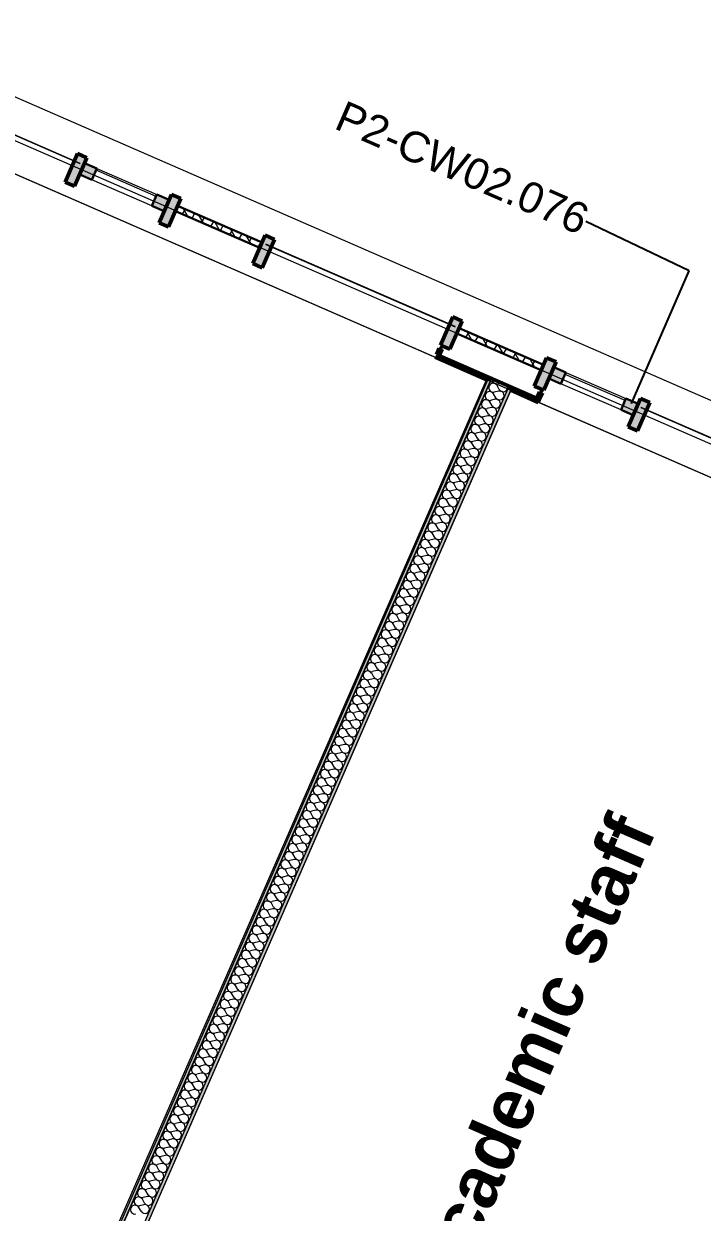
# Model space of a CAD drawing. Header units: millimetres. Extents: x -37281 to 954596, y -59787 to 956680.
# Drawn here: x 868279 to 871596, y -28844 to -23037 of the extents above; entities that cross this region are included whole.
import ezdxf
from ezdxf.enums import TextEntityAlignment as Align

# ---------------------------------------------------------------- set-up
doc = ezdxf.new("R2010")
doc.units = ezdxf.units.MM
doc.header["$MEASUREMENT"] = 0
doc.linetypes.add('Double Dashed', pattern=[1093.611073, 529.166651, -211.666656, 141.111112, -211.666656])
for name, color, linetype, lineweight, true_color in [('A-25-M_Curtain_Wall_Pen_No__46', 7, 'Continuous', 35, 0x444444), ('A-25-M_Wall_Int_Pen_No__107', 7, 'Continuous', 15, 0xa6a6a6), ('A-25-M_Wall_Int_Pen_No__27', 7, 'Continuous', 50, 0x2a2a2a), ('New_A-15-MG_Structural_Grid_Phase_2_Pen_No__222', 7, 'Continuous', 13, 0x65af33), ('New_A-20-M_Roof_Accessory_Pen_No__81', 7, 'Continuous', 20, 0x6a6a6a), ('New_A-25-M_Curtain_Wall_Pen_No__144', 7, 'Continuous', 0, 0xc8c8c8), ('New_A-25-M_Curtain_Wall_Pen_No__165', 7, 'Continuous', 0, 0x006060), ('New_A-25-M_Curtain_Wall_Pen_No__27', 7, 'Continuous', 50, 0x2a2a2a), ('New_A-25-M_Curtain_Wall_Pen_No__43', 7, 'Continuous', 30, 0x444444), ('New_A-25-M_Wall_Int_Pen_No__107', 7, 'Continuous', 15, 0xa6a6a6), ('New_A-35-M_FFE-Zone_Pen_No__74', 7, 'Continuous', 20, 0x606060), ('New_ArchiCAD Windows_Pen_No__103', 7, 'Continuous', 15, 0xa6a6a6), ('New_ArchiCAD Windows_Pen_No__23', 7, 'Continuous', 30, 0x2a2a2a), ('New_ArchiCAD Windows_Pen_No__63', 7, 'Continuous', 20, 0x606060)]:
    doc.layers.add(name, color=color, linetype=linetype, lineweight=lineweight, true_color=true_color)
for name, color, linetype, lineweight in [('A-25-M_Curtain_Wall_Pen_No__85', 8, 'Continuous', 20), ('New_A-20-M_Floor_Slab_Pen_No__89', 8, 'Continuous', 20), ('New_A-20-M_Roof_Accessory_Pen_No__1', 7, 'Continuous', 13), ('New_A-20-M_Roof_Pen_No__93', 8, 'Continuous', 13), ('New_A-25-M_Curtain_Wall_Pen_No__1', 7, 'Continuous', 13), ('New_A-25-M_Wall_Int_Pen_No__1', 7, 'Continuous', 13), ('New_ArchiCAD Doors_Pen_No__87', 8, 'Continuous', 20), ('New_ArchiCAD Windows_Pen_No__83', 8, 'Continuous', 20), ('New_ArchiCAD Zone Stamps_Pen_No__9', 7, 'Continuous', 13)]:
    doc.layers.add(name, color=color, linetype=linetype, lineweight=lineweight)
for name, color, linetype in [('A-25-M_Wall_Int', 7, 'Continuous'), ('New_A-15-MG_Structural_Grid_Phase_2', 7, 'Continuous'), ('New_A-20-M_Floor_Slab', 7, 'Continuous'), ('New_A-20-M_Roof', 7, 'Continuous'), ('New_A-20-M_Roof_Accessory', 7, 'Continuous'), ('New_A-25-M_Curtain_Wall', 7, 'Continuous'), ('New_A-25-M_Wall_Ext', 7, 'Continuous'), ('New_A-25-M_Wall_Int', 7, 'Continuous'), ('New_A-35-M_FFE-Zone', 7, 'Continuous'), ('New_ArchiCAD Doors', 7, 'Continuous')]:
    doc.layers.add(name, color=color, linetype=linetype)
doc.styles.add('GENERATED_STYLE_2', font='')
doc.styles.add('GENERATED_STYLE_3', font='')
doc.styles.add('GENERATED_STYLE_4', font='')
doc.styles.get('GENERATED_STYLE_2').set_extended_font_data('Arial', bold=True)
doc.styles.get('GENERATED_STYLE_3').set_extended_font_data('Arial')
doc.styles.get('GENERATED_STYLE_4').set_extended_font_data('Swis721 BT')
doc.dimstyles.new('GENERATED_STYLE__2', dxfattribs={"dimtxt": 0.18, "dimasz": 273.6, "dimexe": 0.18, "dimexo": 0.0625, "dimgap": 0.09, "dimtad": 0, "dimtih": 1, "dimtoh": 1, "dimdec": 4, "dimzin": 0, "dimdsep": 46, "dimcen": 0.09, "dimadec": 0, "dimazin": 0, "dimtfac": 1, "dimtdec": 4, "dimtmove": 0, "dimatfit": 3, "dimldrblk": 'ARROWHEAD_5', "dimfxl": 1, "dimtolj": 1, "dimtzin": 0, "dimarcsym": 0})
pattern_1 = [(60, (864302.5, 0), (-43.30127, 25), []), (120, (864302.5, 0), (43.30127, 25), [])]

# ---------------------------------------------------------------- blocks, each defined once
blk = doc.blocks.new('Research Area_ member of academic staff_INB 2306_69_2', base_point=(870199.3, -30607.2))
at = {"layer": 'New_A-35-M_FFE-Zone_Pen_No__74', "linetype": 'Continuous'}
for p, q in [((870659.9, -24827.6), (866383.9, -34633.8)), ((874491.8, -26498.4), (870659.9, -24827.6))]:
    blk.add_line(p, q, dxfattribs=at)
at = {"layer": 'New_ArchiCAD Zone Stamps_Pen_No__9'}
for tag, height, style, p in [('zoneNameLine2', 250, 'GENERATED_STYLE_2', (868799.5, -33436.6)), ('ROOM_NAME', 250, 'GENERATED_STYLE_2', (868367.3, -33248.1)), ('DUMMY_650', 200, 'GENERATED_STYLE_3', (869939.1, -32973.9)), ('measuredAreaCode', 200, 'GENERATED_STYLE_3', (869591.7, -33770.6)), ('ROOM_NUMBER', 200, 'GENERATED_STYLE_3', (869231.6, -33613.6)), ('DUMMY_651', 133.3, 'GENERATED_STYLE_3', (870060.9, -32679.3)), ('DUMMY_649', 200, 'GENERATED_STYLE_3', (869725.7, -33463.2))]:
    blk.add_attdef(tag, text='', height=height, rotation=66.44041, dxfattribs=dict(at, style=style)).set_placement(p, align=Align.TOP_LEFT)
blk = doc.blocks.new('Final Year Project Area_INB 2304_72_2', base_point=(865739.7, -28649))
at = {"layer": 'New_A-35-M_FFE-Zone_Pen_No__74', "linetype": 'Continuous'}
for p, q in [((870540.7, -24775.6), (866709.2, -23104.8)), ((866264.7, -34582), (870540.7, -24775.6))]:
    blk.add_line(p, q, dxfattribs=at)
at = {"layer": 'New_ArchiCAD Zone Stamps_Pen_No__9'}
for tag, height, style, p in [('zoneNameLine2', 250, 'GENERATED_STYLE_2', (864945.2, -31588.2)), ('ROOM_NAME', 250, 'GENERATED_STYLE_2', (864513, -31399.8)), ('measuredAreaCode', 200, 'GENERATED_STYLE_3', (865737.4, -31922.2)), ('DUMMY_650', 200, 'GENERATED_STYLE_3', (866084.8, -31125.5)), ('ROOM_NUMBER', 200, 'GENERATED_STYLE_3', (865377.3, -31765.2)), ('DUMMY_651', 133.3, 'GENERATED_STYLE_3', (866206.6, -30831)), ('DUMMY_649', 200, 'GENERATED_STYLE_3', (865871.4, -31614.8))]:
    blk.add_attdef(tag, text='', height=height, rotation=66.44041, dxfattribs=dict(at, style=style)).set_placement(p, align=Align.TOP_LEFT)
blk = doc.blocks.new('Slab_14_2', base_point=(829422.8, -33019))
at = {"layer": 'New_A-20-M_Floor_Slab_Pen_No__89', "linetype": 'Continuous', "flags": 128}
blk.add_lwpolyline([(835797.7, -36246.6), (846609.8, -40961.2), (845513.8, -43474.6), (849166.7, -45067.5), (849455.5, -44405), (854577.7, -46638.6), (853018.9, -50213.5), (857347.6, -52101), (859874.2, -46306.9), (865370.5, -48703.5), (865314.1, -48832.8), (876789.2, -53836.5), (882242.3, -41330.7), (881288.2, -40914.7), (882070.4, -39120.9), (882663.1, -39379.3), (882878.6, -38885), (883240, -39042.6), (884524.6, -36096.6), (881673.5, -34853.4), (883643.6, -30335.3), (875291.9, -26693.5), (875235.6, -26822.8), (866165.9, -22868)], dxfattribs=at)
blk = doc.blocks.new('Slab_18_2', base_point=(875235.6, -26822.8))
at = {"layer": 'New_A-20-M_Floor_Slab_Pen_No__89', "linetype": 'Continuous', "flags": 128}
blk.add_lwpolyline([(875235.6, -26822.8), (866165.9, -22868), (874174.2, -4502.5), (883243.8, -8457.3)], close=True, dxfattribs=at)
blk = doc.blocks.new('Curtain Wall_31_2', base_point=(864302.5, 0))
at = {"layer": 'New_A-25-M_Curtain_Wall', "linetype": 'Continuous', "lineweight": 0, "true_color": 0x000000}
h = blk.add_hatch(dxfattribs=at)
h.set_pattern_fill('Batt_Insulation_0002', color=178, style=0, pattern_type=2)
h.set_pattern_definition(pattern_1)
h.paths.add_polyline_path([(869444.2, -24105.4), (869031.6, -23925.9), (869020.4, -23951.6), (869433.1, -24131.1)])
h = blk.add_hatch(dxfattribs=at)
h.set_pattern_fill('Batt_Insulation_0002', color=178, style=0, pattern_type=2)
h.set_pattern_definition(pattern_1)
h.paths.add_polyline_path([(870819.8, -24703.7), (870407.1, -24524.2), (870395.9, -24549.8), (870808.6, -24729.3)])
at = {"layer": 'New_A-25-M_Curtain_Wall_Pen_No__144', "linetype": 'Continuous'}
for points in [[(868542.6, -23671.2), (868482.3, -23809.7), (868528.2, -23829.7), (868588.4, -23691.2)], [(869001.1, -23870.7), (868940.8, -24009.1), (868986.7, -24029.1), (869046.9, -23890.6)], [(869459.6, -24070.1), (869399.4, -24208.6), (869445.2, -24228.5), (869505.4, -24090)], [(870376.6, -24468.9), (870316.4, -24607.4), (870362.2, -24627.3), (870422.5, -24488.9)], [(870881, -24688.3), (870835.1, -24668.3), (870774.9, -24806.8), (870820.7, -24826.8)], [(871293.6, -24867.8), (871233.4, -25006.2), (871279.2, -25026.2), (871339.5, -24887.7)]]:
    blk.add_hatch(color=256, dxfattribs=at).paths.add_polyline_path(points)
at = {"layer": 'New_A-25-M_Curtain_Wall_Pen_No__165', "linetype": 'Continuous', "lineweight": 0, "true_color": 0x001818}
for points in [[(867628.1, -23316.6), (868554.3, -23719.4), (868554.7, -23718.5), (867628.5, -23315.7)], [(869462.2, -24114.3), (870388.4, -24517.1), (870388.8, -24516.2), (869462.6, -24113.4)], [(871296.2, -24912), (872222.4, -25314.8), (872222.8, -25313.9), (871296.6, -24911.1)]]:
    blk.add_hatch(color=168, dxfattribs=at).paths.add_polyline_path(points)
at = {"layer": 'New_ArchiCAD Windows_Pen_No__103', "linetype": 'Continuous'}
for points in [[(868577, -23717.3), (868636.7, -23743.2), (868612.7, -23798.3), (868553.1, -23772.3)], [(868965.8, -23951.8), (868906.2, -23925.9), (868930.1, -23870.9), (868989.7, -23896.8)], [(870869.6, -24714.4), (870929.2, -24740.3), (870905.3, -24795.4), (870845.7, -24769.4)], [(871258.3, -24948.9), (871198.7, -24923), (871222.6, -24868), (871282.3, -24893.9)]]:
    blk.add_hatch(color=256, dxfattribs=at).paths.add_polyline_path(points)
at = {"layer": 'New_A-25-M_Curtain_Wall_Pen_No__1', "linetype": 'Continuous'}
for p, q in [((867628.1, -23316.6), (868554.3, -23719.4)), ((868554.7, -23718.5), (867628.5, -23315.7)), ((868554.3, -23719.4), (868554.7, -23718.5)), ((869462.6, -24113.4), (869462.2, -24114.3)), ((869462.2, -24114.3), (870388.4, -24517.1)), ((870388.8, -24516.2), (869462.6, -24113.4)), ((870388.4, -24517.1), (870388.8, -24516.2)), ((871296.6, -24911.1), (871296.2, -24912)), ((871296.2, -24912), (872222.4, -25314.8)), ((872222.8, -25313.9), (871296.6, -24911.1))]:
    blk.add_line(p, q, dxfattribs=at)
at = {"layer": 'New_A-25-M_Curtain_Wall_Pen_No__27', "linetype": 'Continuous'}
for p, q in [((868542.6, -23671.2), (868482.3, -23809.7)), ((868528.2, -23829.7), (868588.4, -23691.2)), ((868588.4, -23691.2), (868542.6, -23671.2)), ((868482.3, -23809.7), (868528.2, -23829.7)), ((869001.1, -23870.7), (868940.8, -24009.1)), ((868986.7, -24029.1), (869046.9, -23890.6)), ((869046.9, -23890.6), (869001.1, -23870.7)), ((868940.8, -24009.1), (868986.7, -24029.1)), ((869459.6, -24070.1), (869399.4, -24208.6)), ((869445.2, -24228.5), (869505.4, -24090)), ((869505.4, -24090), (869459.6, -24070.1)), ((869399.4, -24208.6), (869445.2, -24228.5)), ((870376.6, -24468.9), (870316.4, -24607.4)), ((870362.2, -24627.3), (870422.5, -24488.9)), ((870422.5, -24488.9), (870376.6, -24468.9)), ((870316.4, -24607.4), (870362.2, -24627.3)), ((870835.1, -24668.3), (870774.9, -24806.8)), ((870881, -24688.3), (870835.1, -24668.3)), ((870820.7, -24826.8), (870881, -24688.3)), ((870774.9, -24806.8), (870820.7, -24826.8)), ((871293.6, -24867.8), (871233.4, -25006.2)), ((871279.2, -25026.2), (871339.5, -24887.7)), ((871339.5, -24887.7), (871293.6, -24867.8)), ((871233.4, -25006.2), (871279.2, -25026.2))]:
    blk.add_line(p, q, dxfattribs=at)
at = {"layer": 'New_A-25-M_Curtain_Wall_Pen_No__43', "linetype": 'Continuous'}
for p, q in [((869433.1, -24131.1), (869020.4, -23951.6)), ((869031.6, -23925.9), (869444.2, -24105.4)), ((870808.6, -24729.3), (870395.9, -24549.8)), ((870407.1, -24524.2), (870819.8, -24703.7))]:
    blk.add_line(p, q, dxfattribs=at)
at = {"layer": 'New_ArchiCAD Windows_Pen_No__23', "linetype": 'Continuous'}
for p, q in [((868553.1, -23772.3), (868577, -23717.3)), ((868577, -23717.3), (868636.7, -23743.2)), ((868636.7, -23743.2), (868612.7, -23798.3)), ((868612.7, -23798.3), (868553.1, -23772.3)), ((868906.2, -23925.9), (868930.1, -23870.9)), ((868930.1, -23870.9), (868989.7, -23896.8)), ((868989.7, -23896.8), (868965.8, -23951.8)), ((868965.8, -23951.8), (868906.2, -23925.9)), ((870845.7, -24769.4), (870869.6, -24714.4)), ((870869.6, -24714.4), (870929.2, -24740.3)), ((870905.3, -24795.4), (870845.7, -24769.4)), ((870929.2, -24740.3), (870905.3, -24795.4)), ((871198.7, -24923), (871222.6, -24868)), ((871222.6, -24868), (871282.3, -24893.9)), ((871282.3, -24893.9), (871258.3, -24948.9)), ((871258.3, -24948.9), (871198.7, -24923))]:
    blk.add_line(p, q, dxfattribs=at)
at = {"layer": 'New_ArchiCAD Windows_Pen_No__63', "linetype": 'Continuous'}
for p, q in [((868926.1, -23880), (868632.7, -23752.4)), ((871218.7, -24877.1), (870925.2, -24749.5))]:
    blk.add_line(p, q, dxfattribs=at)
at = {"layer": 'New_ArchiCAD Windows_Pen_No__83', "linetype": 'Continuous'}
for p, q in [((868636.7, -23743.2), (868930.1, -23870.9)), ((868906.2, -23925.9), (868612.7, -23798.3)), ((871198.7, -24923), (870905.3, -24795.4)), ((870929.2, -24740.3), (871222.6, -24868))]:
    blk.add_line(p, q, dxfattribs=at)
blk = doc.blocks.new('Simple Door Opening_12')
at = {"layer": 'New_ArchiCAD Doors_Pen_No__87', "linetype": 'Continuous'}
for p, q in [((4056, 0), (-4056, 0)), ((-4056, -345), (4056, -345))]:
    blk.add_line(p, q, dxfattribs=at)
blk = doc.blocks.new('Wall_306_2', base_point=(875480, -26929.3))
at = {"layer": 'New_ArchiCAD Doors', "color": 251, "linetype": 'Continuous', "lineweight": 20, "true_color": 0x606060, "xscale": -0.9999999999999999, "zscale": 1000, "rotation": 336.4404115840111}
blk.add_blockref('Simple Door Opening_12', (871367.7, -24759.8), dxfattribs=at)
blk = doc.blocks.new('*X1056', base_point=(864302.5, 0))
at = {"layer": 'New_A-25-M_Wall_Int_Pen_No__107', "linetype": 'Continuous'}
for p, q in [((870586.1, -24863.5), (870575.3, -24844.5)), ((870600.1, -24831.4), (870578.8, -24836.4)), ((870603.6, -24823.4), (870592.8, -24804.3)), ((870565.1, -24911.7), (870543.8, -24916.7)), ((870568.6, -24903.7), (870557.8, -24884.6)), ((870582.6, -24871.5), (870561.3, -24876.6)), ((870533.6, -24984), (870522.8, -24964.9)), ((870547.6, -24951.9), (870526.3, -24956.9)), ((870551.1, -24943.8), (870540.3, -24924.8)), ((870516.1, -25024.1), (870505.3, -25005.1)), ((870530.1, -24992), (870508.8, -24997.1)), ((870481.1, -25104.5), (870470.3, -25085.4)), ((870495.1, -25072.3), (870473.8, -25077.4)), ((870498.6, -25064.3), (870487.8, -25045.3)), ((870512.6, -25032.2), (870491.3, -25037.2)), ((870463.6, -25144.6), (870452.7, -25125.6)), ((870477.6, -25112.5), (870456.2, -25117.5)), ((870442.5, -25192.8), (870421.2, -25197.9)), ((870446, -25184.8), (870435.2, -25165.7)), ((870460.1, -25152.7), (870438.7, -25157.7)), ((870411, -25265.1), (870400.2, -25246)), ((870425, -25233), (870403.7, -25238)), ((870428.5, -25224.9), (870417.7, -25205.9)), ((870390, -25313.3), (870368.7, -25318.3)), ((870393.5, -25305.2), (870382.7, -25286.2)), ((870407.5, -25273.1), (870386.2, -25278.2)), ((870358.5, -25385.6), (870347.7, -25366.5)), ((870372.5, -25353.4), (870351.2, -25358.5)), ((870376, -25345.4), (870365.2, -25326.4)), ((870337.5, -25433.8), (870316.2, -25438.8)), ((870341, -25425.7), (870330.2, -25406.7)), ((870355, -25393.6), (870333.7, -25398.6)), ((870306, -25506), (870295.1, -25487)), ((870320, -25473.9), (870298.7, -25479)), ((870323.5, -25465.9), (870312.7, -25446.8)), ((870288.4, -25546.2), (870277.6, -25527.1)), ((870302.5, -25514.1), (870281.1, -25519.1)), ((870253.4, -25626.5), (870242.6, -25607.5)), ((870267.4, -25594.4), (870246.1, -25599.4)), ((870270.9, -25586.4), (870260.1, -25567.3)), ((870284.9, -25554.2), (870263.6, -25559.3)), ((870235.9, -25666.7), (870225.1, -25647.6)), ((870249.9, -25634.5), (870228.6, -25639.6)), ((870214.9, -25714.9), (870193.6, -25719.9)), ((870218.4, -25706.8), (870207.6, -25687.8)), ((870232.4, -25674.7), (870211.1, -25679.7)), ((870183.4, -25787.1), (870172.6, -25768.1)), ((870197.4, -25755), (870176.1, -25760.1)), ((870200.9, -25747), (870190.1, -25727.9)), ((870162.4, -25835.3), (870141.1, -25840.4)), ((870165.9, -25827.3), (870155.1, -25808.2)), ((870179.9, -25795.2), (870158.6, -25800.2)), ((870130.9, -25907.6), (870120, -25888.6)), ((870144.9, -25875.5), (870123.5, -25880.5)), ((870148.4, -25867.5), (870137.6, -25848.4)), ((870109.8, -25955.8), (870088.5, -25960.8)), ((870113.3, -25947.8), (870102.5, -25928.7)), ((870127.3, -25915.6), (870106, -25920.7)), ((870078.3, -26028.1), (870067.5, -26009)), ((870092.3, -25996), (870071, -26001)), ((870095.8, -25987.9), (870085, -25968.9)), ((870060.8, -26068.2), (870050, -26049.2)), ((870074.8, -26036.1), (870053.5, -26041.2)), ((870025.8, -26148.6), (870015, -26129.5)), ((870039.8, -26116.4), (870018.5, -26121.5)), ((870043.3, -26108.4), (870032.5, -26089.4)), ((870057.3, -26076.3), (870036, -26081.3)), ((870008.3, -26188.7), (869997.5, -26169.7)), ((870022.3, -26156.6), (870001, -26161.6)), ((869987.3, -26236.9), (869965.9, -26242)), ((869990.8, -26228.9), (869980, -26209.8)), ((870004.8, -26196.8), (869983.5, -26201.8)), ((869955.7, -26309.2), (869944.9, -26290.1)), ((869969.8, -26277.1), (869948.4, -26282.1)), ((869973.3, -26269), (869962.4, -26250)), ((869934.7, -26357.4), (869913.4, -26362.4)), ((869938.2, -26349.4), (869927.4, -26330.3)), ((869952.2, -26317.2), (869930.9, -26322.3)), ((869903.2, -26429.7), (869892.4, -26410.6)), ((869917.2, -26397.5), (869895.9, -26402.6)), ((869920.7, -26389.5), (869909.9, -26370.5)), ((869882.2, -26477.9), (869860.9, -26482.9)), ((869885.7, -26469.8), (869874.9, -26450.8)), ((869899.7, -26437.7), (869878.4, -26442.7)), ((869850.7, -26550.1), (869839.9, -26531.1)), ((869864.7, -26518), (869843.4, -26523.1)), ((869868.2, -26510), (869857.4, -26490.9)), ((869833.2, -26590.3), (869822.4, -26571.2)), ((869847.2, -26558.2), (869825.9, -26563.2)), ((869798.1, -26670.6), (869787.3, -26651.6)), ((869812.2, -26638.5), (869790.8, -26643.5)), ((869815.7, -26630.5), (869804.8, -26611.4)), ((869829.7, -26598.3), (869808.3, -26603.4)), ((869780.6, -26710.8), (869769.8, -26691.7)), ((869794.6, -26678.6), (869773.3, -26683.7)), ((869759.6, -26759), (869738.3, -26764)), ((869763.1, -26750.9), (869752.3, -26731.9)), ((869777.1, -26718.8), (869755.8, -26723.8)), ((869728.1, -26831.2), (869717.3, -26812.2)), ((869742.1, -26799.1), (869720.8, -26804.2)), ((869745.6, -26791.1), (869734.8, -26772)), ((869707.1, -26879.4), (869685.8, -26884.5)), ((869710.6, -26871.4), (869699.8, -26852.4)), ((869724.6, -26839.3), (869703.3, -26844.3)), ((869675.6, -26951.7), (869664.8, -26932.7)), ((869689.6, -26919.6), (869668.3, -26924.6)), ((869693.1, -26911.6), (869682.3, -26892.5)), ((869654.6, -26999.9), (869633.2, -27005)), ((869658.1, -26991.9), (869647.3, -26972.8)), ((869672.1, -26959.8), (869650.8, -26964.8)), ((869623, -27072.2), (869612.2, -27053.1)), ((869637, -27040.1), (869615.7, -27045.1)), ((869640.5, -27032), (869629.7, -27013)), ((869605.5, -27112.3), (869594.7, -27093.3)), ((869619.5, -27080.2), (869598.2, -27085.3)), ((869570.5, -27192.7), (869559.7, -27173.6)), ((869584.5, -27160.5), (869563.2, -27165.6)), ((869588, -27152.5), (869577.2, -27133.5)), ((869602, -27120.4), (869580.7, -27125.4)), ((869553, -27232.8), (869542.2, -27213.8)), ((869567, -27200.7), (869545.7, -27205.7)), ((869532, -27281), (869510.7, -27286.1)), ((869535.5, -27273), (869524.7, -27253.9)), ((869549.5, -27240.9), (869528.2, -27245.9)), ((869500.5, -27353.3), (869489.7, -27334.2)), ((869514.5, -27321.2), (869493.2, -27326.2)), ((869518, -27313.1), (869507.2, -27294.1)), ((869479.5, -27401.5), (869458.1, -27406.5)), ((869483, -27393.5), (869472.1, -27374.4)), ((869497, -27361.3), (869475.6, -27366.4)), ((869447.9, -27473.8), (869437.1, -27454.7)), ((869461.9, -27441.6), (869440.6, -27446.7)), ((869465.4, -27433.6), (869454.6, -27414.6)), ((869426.9, -27522), (869405.6, -27527)), ((869430.4, -27513.9), (869419.6, -27494.9)), ((869444.4, -27481.8), (869423.1, -27486.8)), ((869395.4, -27594.2), (869384.6, -27575.2)), ((869409.4, -27562.1), (869388.1, -27567.2)), ((869412.9, -27554.1), (869402.1, -27535)), ((869374.4, -27642.4), (869353.1, -27647.5)), ((869377.9, -27634.4), (869367.1, -27615.3)), ((869391.9, -27602.3), (869370.6, -27607.3)), ((869342.9, -27714.7), (869332.1, -27695.7)), ((869356.9, -27682.6), (869335.6, -27687.6)), ((869360.4, -27674.6), (869349.6, -27655.5)), ((869325.4, -27754.9), (869314.5, -27735.8)), ((869339.4, -27722.7), (869318, -27727.8)), ((869290.3, -27835.2), (869279.5, -27816.1)), ((869304.3, -27803.1), (869283, -27808.1)), ((869307.8, -27795), (869297, -27776)), ((869321.9, -27762.9), (869300.5, -27767.9)), ((869272.8, -27875.3), (869262, -27856.3)), ((869286.8, -27843.2), (869265.5, -27848.3)), ((869251.8, -27923.5), (869230.5, -27928.6)), ((869255.3, -27915.5), (869244.5, -27896.5)), ((869269.3, -27883.4), (869248, -27888.4)), ((869220.3, -27995.8), (869209.5, -27976.8)), ((869234.3, -27963.7), (869213, -27968.7)), ((869237.8, -27955.7), (869227, -27936.6)), ((869199.3, -28044), (869178, -28049.1)), ((869202.8, -28036), (869192, -28016.9)), ((869216.8, -28003.9), (869195.5, -28008.9)), ((869167.8, -28116.3), (869156.9, -28097.2)), ((869181.8, -28084.2), (869160.5, -28089.2)), ((869185.3, -28076.1), (869174.5, -28057.1)), ((869146.7, -28164.5), (869125.4, -28169.5)), ((869150.2, -28156.5), (869139.4, -28137.4)), ((869164.3, -28124.3), (869142.9, -28129.4)), ((869115.2, -28236.8), (869104.4, -28217.7)), ((869129.2, -28204.6), (869107.9, -28209.7)), ((869132.7, -28196.6), (869121.9, -28177.6)), ((869097.7, -28276.9), (869086.9, -28257.9)), ((869111.7, -28244.8), (869090.4, -28249.8)), ((869062.7, -28357.2), (869051.9, -28338.2)), ((869076.7, -28325.1), (869055.4, -28330.2)), ((869080.2, -28317.1), (869069.4, -28298)), ((869094.2, -28285), (869072.9, -28290)), ((869045.2, -28397.4), (869034.4, -28378.3)), ((869059.2, -28365.3), (869037.9, -28370.3)), ((869024.2, -28445.6), (869002.9, -28450.6)), ((869027.7, -28437.6), (869016.9, -28418.5)), ((869041.7, -28405.4), (869020.4, -28410.5)), ((868992.7, -28517.9), (868981.8, -28498.8)), ((869006.7, -28485.7), (868985.3, -28490.8)), ((869010.2, -28477.7), (868999.4, -28458.7)), ((868971.6, -28566.1), (868950.3, -28571.1)), ((868975.1, -28558), (868964.3, -28539)), ((868989.1, -28525.9), (868967.8, -28530.9)), ((868940.1, -28638.3), (868929.3, -28619.3)), ((868954.1, -28606.2), (868932.8, -28611.3)), ((868957.6, -28598.2), (868946.8, -28579.1)), ((868919.1, -28686.5), (868897.8, -28691.6)), ((868922.6, -28678.5), (868911.8, -28659.5)), ((868936.6, -28646.4), (868915.3, -28651.4)), ((868887.6, -28758.8), (868876.8, -28739.8)), ((868901.6, -28726.7), (868880.3, -28731.7)), ((868905.1, -28718.7), (868894.3, -28699.6)), ((868870.1, -28799), (868859.3, -28779.9)), ((868884.1, -28766.8), (868862.8, -28771.9)), ((868852.6, -28839.1), (868841.8, -28820.1)), ((868866.6, -28807), (868845.3, -28812.1))]:
    blk.add_line(p, q, dxfattribs=at)
for centre, start, end in [((870573.8, -24815.1), 29.57051, 156.44041), ((870591.3, -24775), 228.10026, 264.78056), ((870556.3, -24855.3), 156.44041, 283.31031), ((870556.3, -24855.3), 29.57051, 156.44041), ((870573.8, -24815.1), 156.44041, 283.31031), ((870605.2, -24852.7), 209.57051, 103.31031), ((870622.7, -24812.5), 209.57051, 339.35199), ((870538.8, -24895.4), 156.44041, 283.31031), ((870538.8, -24895.4), 29.57051, 156.44041), ((870570.2, -24933), 209.57051, 103.31031), ((870587.7, -24892.9), 209.57051, 103.31031), ((870503.7, -24975.7), 156.44041, 283.31031), ((870503.7, -24975.7), 29.57051, 156.44041), ((870521.2, -24935.6), 156.44041, 283.31031), ((870521.2, -24935.6), 29.57051, 156.44041), ((870552.7, -24973.2), 209.57051, 103.31031), ((870486.2, -25015.9), 156.44041, 283.31031), ((870486.2, -25015.9), 29.57051, 156.44041), ((870535.1, -25013.3), 209.57051, 103.31031), ((870451.2, -25096.2), 29.57051, 156.44041), ((870468.7, -25056.1), 156.44041, 283.31031), ((870468.7, -25056.1), 29.57051, 156.44041), ((870500.1, -25093.7), 209.57051, 103.31031), ((870517.6, -25053.5), 209.57051, 103.31031), ((870433.7, -25136.4), 156.44041, 283.31031), ((870433.7, -25136.4), 29.57051, 156.44041), ((870451.2, -25096.2), 156.44041, 283.31031), ((870482.6, -25133.8), 209.57051, 103.31031), ((870398.7, -25216.7), 29.57051, 156.44041), ((870416.2, -25176.5), 156.44041, 283.31031), ((870416.2, -25176.5), 29.57051, 156.44041), ((870447.6, -25214.1), 209.57051, 103.31031), ((870465.1, -25174), 209.57051, 103.31031), ((870381.2, -25256.9), 156.44041, 283.31031), ((870381.2, -25256.9), 29.57051, 156.44041), ((870398.7, -25216.7), 156.44041, 283.31031), ((870430.1, -25254.3), 209.57051, 103.31031), ((870346.1, -25337.2), 29.57051, 156.44041), ((870363.7, -25297), 156.44041, 283.31031), ((870363.7, -25297), 29.57051, 156.44041), ((870395.1, -25334.6), 209.57051, 103.31031), ((870412.6, -25294.4), 209.57051, 103.31031), ((870328.6, -25377.3), 156.44041, 283.31031), ((870328.6, -25377.3), 29.57051, 156.44041), ((870346.1, -25337.2), 156.44041, 283.31031), ((870377.5, -25374.8), 209.57051, 103.31031), ((870311.1, -25417.5), 156.44041, 283.31031), ((870311.1, -25417.5), 29.57051, 156.44041), ((870342.5, -25455.1), 209.57051, 103.31031), ((870360, -25414.9), 209.57051, 103.31031), ((870276.1, -25497.8), 156.44041, 283.31031), ((870276.1, -25497.8), 29.57051, 156.44041), ((870293.6, -25457.6), 156.44041, 283.31031), ((870293.6, -25457.6), 29.57051, 156.44041), ((870325, -25495.2), 209.57051, 103.31031), ((870258.6, -25538), 156.44041, 283.31031), ((870258.6, -25538), 29.57051, 156.44041), ((870307.5, -25535.4), 209.57051, 103.31031), ((870223.6, -25618.3), 156.44041, 283.31031), ((870223.6, -25618.3), 29.57051, 156.44041), ((870241.1, -25578.1), 156.44041, 283.31031), ((870241.1, -25578.1), 29.57051, 156.44041), ((870272.5, -25615.7), 209.57051, 103.31031), ((870290, -25575.5), 209.57051, 103.31031), ((870206.1, -25658.4), 156.44041, 283.31031), ((870206.1, -25658.4), 29.57051, 156.44041), ((870255, -25655.9), 209.57051, 103.31031), ((870171, -25738.7), 29.57051, 156.44041), ((870188.5, -25698.6), 156.44041, 283.31031), ((870188.5, -25698.6), 29.57051, 156.44041), ((870219.9, -25736.2), 209.57051, 103.31031), ((870237.5, -25696), 209.57051, 103.31031), ((870153.5, -25778.9), 156.44041, 283.31031), ((870153.5, -25778.9), 29.57051, 156.44041), ((870171, -25738.7), 156.44041, 283.31031), ((870202.4, -25776.3), 209.57051, 103.31031), ((870118.5, -25859.2), 29.57051, 156.44041), ((870136, -25819.1), 156.44041, 283.31031), ((870136, -25819.1), 29.57051, 156.44041), ((870167.4, -25856.6), 209.57051, 103.31031), ((870184.9, -25816.5), 209.57051, 103.31031), ((870101, -25899.4), 156.44041, 283.31031), ((870101, -25899.4), 29.57051, 156.44041), ((870118.5, -25859.2), 156.44041, 283.31031), ((870149.9, -25896.8), 209.57051, 103.31031), ((870066, -25979.7), 29.57051, 156.44041), ((870083.5, -25939.5), 156.44041, 283.31031), ((870083.5, -25939.5), 29.57051, 156.44041), ((870114.9, -25977.1), 209.57051, 103.31031), ((870132.4, -25937), 209.57051, 103.31031), ((870048.5, -26019.8), 156.44041, 283.31031), ((870048.5, -26019.8), 29.57051, 156.44041), ((870066, -25979.7), 156.44041, 283.31031), ((870097.4, -26017.3), 209.57051, 103.31031), ((870030.9, -26060), 156.44041, 283.31031), ((870030.9, -26060), 29.57051, 156.44041), ((870079.9, -26057.4), 209.57051, 103.31031), ((869995.9, -26140.3), 156.44041, 283.31031), ((869995.9, -26140.3), 29.57051, 156.44041), ((870013.4, -26100.2), 156.44041, 283.31031), ((870013.4, -26100.2), 29.57051, 156.44041), ((870044.8, -26137.8), 209.57051, 103.31031), ((870062.3, -26097.6), 209.57051, 103.31031), ((869978.4, -26180.5), 156.44041, 283.31031), ((869978.4, -26180.5), 29.57051, 156.44041), ((870027.3, -26177.9), 209.57051, 103.31031), ((869943.4, -26260.8), 29.57051, 156.44041), ((869960.9, -26220.6), 156.44041, 283.31031), ((869960.9, -26220.6), 29.57051, 156.44041), ((869992.3, -26258.2), 209.57051, 103.31031), ((870009.8, -26218.1), 209.57051, 103.31031), ((869925.9, -26301), 156.44041, 283.31031), ((869925.9, -26301), 29.57051, 156.44041), ((869943.4, -26260.8), 156.44041, 283.31031), ((869974.8, -26298.4), 209.57051, 103.31031), ((869890.9, -26381.3), 29.57051, 156.44041), ((869908.4, -26341.1), 156.44041, 283.31031), ((869908.4, -26341.1), 29.57051, 156.44041), ((869939.8, -26378.7), 209.57051, 103.31031), ((869957.3, -26338.5), 209.57051, 103.31031), ((869873.4, -26421.4), 156.44041, 283.31031), ((869873.4, -26421.4), 29.57051, 156.44041), ((869890.9, -26381.3), 156.44041, 283.31031), ((869922.3, -26418.9), 209.57051, 103.31031), ((869838.3, -26501.7), 29.57051, 156.44041), ((869855.8, -26461.6), 156.44041, 283.31031), ((869855.8, -26461.6), 29.57051, 156.44041), ((869887.2, -26499.2), 209.57051, 103.31031), ((869904.8, -26459), 209.57051, 103.31031), ((869820.8, -26541.9), 156.44041, 283.31031), ((869820.8, -26541.9), 29.57051, 156.44041), ((869838.3, -26501.7), 156.44041, 283.31031), ((869869.7, -26539.3), 209.57051, 103.31031), ((869803.3, -26582.1), 156.44041, 283.31031), ((869803.3, -26582.1), 29.57051, 156.44041), ((869852.2, -26579.5), 209.57051, 103.31031), ((869768.3, -26662.4), 156.44041, 283.31031), ((869768.3, -26662.4), 29.57051, 156.44041), ((869785.8, -26622.2), 156.44041, 283.31031), ((869785.8, -26622.2), 29.57051, 156.44041), ((869817.2, -26659.8), 209.57051, 103.31031), ((869834.7, -26619.6), 209.57051, 103.31031), ((869750.8, -26702.5), 156.44041, 283.31031), ((869750.8, -26702.5), 29.57051, 156.44041), ((869799.7, -26700), 209.57051, 103.31031), ((869715.8, -26782.8), 29.57051, 156.44041), ((869733.3, -26742.7), 156.44041, 283.31031), ((869733.3, -26742.7), 29.57051, 156.44041), ((869764.7, -26780.3), 209.57051, 103.31031), ((869782.2, -26740.1), 209.57051, 103.31031), ((869698.2, -26823), 156.44041, 283.31031), ((869698.2, -26823), 29.57051, 156.44041), ((869715.8, -26782.8), 156.44041, 283.31031), ((869747.2, -26820.4), 209.57051, 103.31031), ((869663.2, -26903.3), 29.57051, 156.44041), ((869680.7, -26863.2), 156.44041, 283.31031), ((869680.7, -26863.2), 29.57051, 156.44041), ((869712.1, -26900.8), 209.57051, 103.31031), ((869729.6, -26860.6), 209.57051, 103.31031), ((869645.7, -26943.5), 156.44041, 283.31031), ((869645.7, -26943.5), 29.57051, 156.44041), ((869663.2, -26903.3), 156.44041, 283.31031), ((869694.6, -26940.9), 209.57051, 103.31031), ((869610.7, -27023.8), 29.57051, 156.44041), ((869628.2, -26983.6), 156.44041, 283.31031), ((869628.2, -26983.6), 29.57051, 156.44041), ((869659.6, -27021.2), 209.57051, 103.31031), ((869677.1, -26981.1), 209.57051, 103.31031), ((869593.2, -27064), 156.44041, 283.31031), ((869593.2, -27064), 29.57051, 156.44041), ((869610.7, -27023.8), 156.44041, 283.31031), ((869642.1, -27061.4), 209.57051, 103.31031), ((869575.7, -27104.1), 156.44041, 283.31031), ((869575.7, -27104.1), 29.57051, 156.44041), ((869607.1, -27141.7), 209.57051, 103.31031), ((869624.6, -27101.5), 209.57051, 103.31031), ((869540.6, -27184.4), 156.44041, 283.31031), ((869540.6, -27184.4), 29.57051, 156.44041), ((869558.2, -27144.3), 156.44041, 283.31031), ((869558.2, -27144.3), 29.57051, 156.44041), ((869589.6, -27181.9), 209.57051, 103.31031), ((869523.1, -27224.6), 156.44041, 283.31031), ((869523.1, -27224.6), 29.57051, 156.44041), ((869572, -27222), 209.57051, 103.31031), ((869488.1, -27304.9), 29.57051, 156.44041), ((869505.6, -27264.7), 156.44041, 283.31031), ((869505.6, -27264.7), 29.57051, 156.44041), ((869537, -27302.3), 209.57051, 103.31031), ((869554.5, -27262.2), 209.57051, 103.31031), ((869470.6, -27345.1), 156.44041, 283.31031), ((869470.6, -27345.1), 29.57051, 156.44041), ((869488.1, -27304.9), 156.44041, 283.31031), ((869519.5, -27342.5), 209.57051, 103.31031), ((869435.6, -27425.4), 29.57051, 156.44041), ((869453.1, -27385.2), 156.44041, 283.31031), ((869453.1, -27385.2), 29.57051, 156.44041), ((869484.5, -27422.8), 209.57051, 103.31031), ((869502, -27382.6), 209.57051, 103.31031), ((869418.1, -27465.5), 156.44041, 283.31031), ((869418.1, -27465.5), 29.57051, 156.44041), ((869435.6, -27425.4), 156.44041, 283.31031), ((869467, -27463), 209.57051, 103.31031), ((869383, -27545.8), 29.57051, 156.44041), ((869400.6, -27505.7), 156.44041, 283.31031), ((869400.6, -27505.7), 29.57051, 156.44041), ((869432, -27543.3), 209.57051, 103.31031), ((869449.5, -27503.1), 209.57051, 103.31031), ((869365.5, -27586), 156.44041, 283.31031), ((869365.5, -27586), 29.57051, 156.44041), ((869383, -27545.8), 156.44041, 283.31031), ((869414.5, -27583.4), 209.57051, 103.31031), ((869348, -27626.2), 156.44041, 283.31031), ((869348, -27626.2), 29.57051, 156.44041), ((869379.4, -27663.7), 209.57051, 103.31031), ((869396.9, -27623.6), 209.57051, 103.31031), ((869313, -27706.5), 156.44041, 283.31031), ((869313, -27706.5), 29.57051, 156.44041), ((869330.5, -27666.3), 156.44041, 283.31031), ((869330.5, -27666.3), 29.57051, 156.44041), ((869361.9, -27703.9), 209.57051, 103.31031), ((869295.5, -27746.6), 156.44041, 283.31031), ((869295.5, -27746.6), 29.57051, 156.44041), ((869344.4, -27744.1), 209.57051, 103.31031), ((869260.5, -27826.9), 29.57051, 156.44041), ((869278, -27786.8), 156.44041, 283.31031), ((869278, -27786.8), 29.57051, 156.44041), ((869309.4, -27824.4), 209.57051, 103.31031), ((869326.9, -27784.2), 209.57051, 103.31031), ((869243, -27867.1), 156.44041, 283.31031), ((869243, -27867.1), 29.57051, 156.44041), ((869260.5, -27826.9), 156.44041, 283.31031), ((869291.9, -27864.5), 209.57051, 103.31031), ((869207.9, -27947.4), 29.57051, 156.44041), ((869225.5, -27907.3), 156.44041, 283.31031), ((869225.5, -27907.3), 29.57051, 156.44041), ((869256.9, -27944.9), 209.57051, 103.31031), ((869274.4, -27904.7), 209.57051, 103.31031), ((869190.4, -27987.6), 156.44041, 283.31031), ((869190.4, -27987.6), 29.57051, 156.44041), ((869207.9, -27947.4), 156.44041, 283.31031), ((869239.3, -27985), 209.57051, 103.31031), ((869155.4, -28067.9), 29.57051, 156.44041), ((869172.9, -28027.7), 156.44041, 283.31031), ((869172.9, -28027.7), 29.57051, 156.44041), ((869204.3, -28065.3), 209.57051, 103.31031), ((869221.8, -28025.2), 209.57051, 103.31031), ((869137.9, -28108.1), 156.44041, 283.31031), ((869137.9, -28108.1), 29.57051, 156.44041), ((869155.4, -28067.9), 156.44041, 283.31031), ((869186.8, -28105.5), 209.57051, 103.31031), ((869120.4, -28148.2), 156.44041, 283.31031), ((869120.4, -28148.2), 29.57051, 156.44041), ((869151.8, -28185.8), 209.57051, 103.31031), ((869169.3, -28145.6), 209.57051, 103.31031), ((869085.4, -28228.5), 156.44041, 283.31031), ((869085.4, -28228.5), 29.57051, 156.44041), ((869102.9, -28188.4), 156.44041, 283.31031), ((869102.9, -28188.4), 29.57051, 156.44041), ((869134.3, -28226), 209.57051, 103.31031), ((869067.9, -28268.7), 156.44041, 283.31031), ((869067.9, -28268.7), 29.57051, 156.44041), ((869116.8, -28266.1), 209.57051, 103.31031), ((869032.8, -28349), 29.57051, 156.44041), ((869050.3, -28308.8), 156.44041, 283.31031), ((869050.3, -28308.8), 29.57051, 156.44041), ((869081.7, -28346.4), 209.57051, 103.31031), ((869099.3, -28306.3), 209.57051, 103.31031), ((869015.3, -28389.2), 156.44041, 283.31031), ((869015.3, -28389.2), 29.57051, 156.44041), ((869032.8, -28349), 156.44041, 283.31031), ((869064.2, -28386.6), 209.57051, 103.31031), ((868980.3, -28469.5), 29.57051, 156.44041), ((868997.8, -28429.3), 156.44041, 283.31031), ((868997.8, -28429.3), 29.57051, 156.44041), ((869029.2, -28466.9), 209.57051, 103.31031), ((869046.7, -28426.7), 209.57051, 103.31031), ((868962.8, -28509.6), 156.44041, 283.31031), ((868962.8, -28509.6), 29.57051, 156.44041), ((868980.3, -28469.5), 156.44041, 283.31031), ((869011.7, -28507.1), 209.57051, 103.31031), ((868927.8, -28589.9), 29.57051, 156.44041), ((868945.3, -28549.8), 156.44041, 283.31031), ((868945.3, -28549.8), 29.57051, 156.44041), ((868976.7, -28587.4), 209.57051, 103.31031), ((868994.2, -28547.2), 209.57051, 103.31031), ((868910.3, -28630.1), 156.44041, 283.31031), ((868910.3, -28630.1), 29.57051, 156.44041), ((868927.8, -28589.9), 156.44041, 283.31031), ((868959.2, -28627.5), 209.57051, 103.31031), ((868892.7, -28670.3), 156.44041, 283.31031), ((868892.7, -28670.3), 29.57051, 156.44041), ((868924.1, -28707.9), 209.57051, 103.31031), ((868941.7, -28667.7), 209.57051, 103.31031), ((868857.7, -28750.6), 156.44041, 283.31031), ((868857.7, -28750.6), 29.57051, 156.44041), ((868875.2, -28710.4), 156.44041, 283.31031), ((868875.2, -28710.4), 29.57051, 156.44041), ((868906.6, -28748), 209.57051, 103.31031), ((868840.2, -28790.7), 156.44041, 283.31031), ((868840.2, -28790.7), 29.57051, 156.44041), ((868889.1, -28788.2), 209.57051, 103.31031), ((868822.7, -28830.9), 156.44041, 283.31031), ((868822.7, -28830.9), 29.57051, 156.44041), ((868871.6, -28828.3), 209.57051, 103.31031)]:
    blk.add_arc(centre, 21.9, start, end, dxfattribs=at)
blk = doc.blocks.new('Wall_330_2', base_point=(866383.9, -34633.8))
at = {"layer": 'New_A-25-M_Wall_Int_Pen_No__107', "linetype": 'Continuous'}
for points in [[(866284, -34590.3), (870560, -24784), (870546.2, -24778), (866270.2, -34584.3)], [(866383.9, -34633.8), (870659.9, -24827.6), (870646.1, -24821.6), (866370.1, -34627.8)]]:
    blk.add_hatch(color=256, dxfattribs=at).paths.add_polyline_path(points)
at = {"layer": 'New_A-25-M_Wall_Int_Pen_No__107', "linetype": 'Continuous', "lineweight": 0, "true_color": 0x535353}
for points in [[(866284.9, -34590.7), (870560.9, -24784.4), (870560, -24784), (866284, -34590.3)], [(866370.1, -34627.8), (870646.1, -24821.6), (870645.2, -24821.2), (866369.2, -34627.4)]]:
    blk.add_hatch(color=251, dxfattribs=at).paths.add_polyline_path(points)
at = {"layer": 'New_A-25-M_Wall_Int_Pen_No__1', "linetype": 'Continuous'}
for p, q in [((866284, -34590.3), (870560, -24784)), ((866284.9, -34590.7), (870560.9, -24784.4)), ((866369.2, -34627.4), (870645.2, -24821.2)), ((866370.1, -34627.8), (870646.1, -24821.6))]:
    blk.add_line(p, q, dxfattribs=at)
at = {"layer": 'New_A-25-M_Wall_Int_Pen_No__1', "linetype": 'Continuous', "flags": 128}
for points in [[(870546.2, -24778), (866270.2, -34584.3)], [(866383.9, -34633.8), (870659.9, -24827.6)]]:
    blk.add_lwpolyline(points, dxfattribs=at)
at = {"layer": 'New_A-25-M_Wall_Int', "color": 250, "lineweight": 50, "true_color": 0x2a2a2a}
blk.add_blockref('*X1056', (864302.5, 0), dxfattribs=at)
blk = doc.blocks.new('Wall_394_2', base_point=(870814.6, -24840.3))
at = {"layer": 'A-25-M_Wall_Int_Pen_No__107', "linetype": 'Continuous'}
blk.add_hatch(color=256, dxfattribs=at).paths.add_polyline_path([(870800.9, -24834.3), (870780.8, -24880.3), (870794.5, -24886.3), (870814.6, -24840.3)])
at = {"layer": 'A-25-M_Wall_Int_Pen_No__27', "linetype": 'Continuous', "flags": 128}
for points in [[(870800.9, -24834.3), (870785.8, -24868.8)], [(870799.5, -24874.8), (870814.6, -24840.3)], [(870814.6, -24840.3), (870800.9, -24834.3)], [(870780.8, -24880.3), (870785.8, -24868.8)], [(870794.5, -24886.3), (870799.5, -24874.8)]]:
    blk.add_lwpolyline(points, dxfattribs=at)
blk = doc.blocks.new('*X1180', base_point=(864302.5, 0))
at = {"layer": 'New_A-25-M_Wall_Int_Pen_No__107', "linetype": 'Continuous'}
for p, q in [((870569.6, -24771.8), (870569.6, -24772)), ((870569.6, -24772), (870569.6, -24778.1)), ((870569.6, -24778.1), (870571.3, -24783.9)), ((870571.3, -24783.9), (870574.5, -24789)), ((870574.5, -24789), (870577.3, -24791.5)), ((870588.8, -24796.6), (870590.3, -24796.8)), ((870590.3, -24796.8), (870596.3, -24796.3)), ((870615.4, -24791.8), (870596.3, -24796.3)), ((870644.4, -24809.4), (870641.6, -24803.2)), ((870642.9, -24820.2), (870644.4, -24809.4))]:
    blk.add_line(p, q, dxfattribs=at)
blk = doc.blocks.new('Wall_395_2', base_point=(870794.5, -24886.3))
at = {"layer": 'A-25-M_Wall_Int_Pen_No__107', "linetype": 'Continuous'}
for points in [[(870552.2, -24764.2), (870296.4, -24652.7), (870290.4, -24666.4), (870546.2, -24778)], [(870566, -24770.2), (870552.2, -24764.2), (870546.2, -24778), (870560, -24784)], [(870665.9, -24813.8), (870652.1, -24807.8), (870646.1, -24821.6), (870659.9, -24827.6)], [(870659.9, -24827.6), (870794.5, -24886.3), (870800.5, -24872.5), (870665.9, -24813.8)]]:
    blk.add_hatch(color=256, dxfattribs=at).paths.add_polyline_path(points)
at = {"layer": 'New_A-25-M_Wall_Int_Pen_No__107', "linetype": 'Continuous', "lineweight": 0, "true_color": 0x535353}
for points in [[(870566.9, -24770.6), (870566, -24770.2), (870560, -24784), (870560.9, -24784.4)], [(870652.1, -24807.8), (870651.2, -24807.4), (870645.2, -24821.2), (870646.1, -24821.6)]]:
    blk.add_hatch(color=251, dxfattribs=at).paths.add_polyline_path(points)
at = {"layer": 'A-25-M_Wall_Int_Pen_No__27', "linetype": 'Continuous', "flags": 128}
for points in [[(870290.4, -24666.4), (870546.2, -24778)], [(870800.5, -24872.5), (870296.4, -24652.7)], [(870659.9, -24827.6), (870794.5, -24886.3)]]:
    blk.add_lwpolyline(points, dxfattribs=at)
at = {"layer": 'New_A-25-M_Wall_Int_Pen_No__1', "linetype": 'Continuous'}
for p, q in [((870566, -24770.2), (870560, -24784)), ((870560.9, -24784.4), (870566.9, -24770.6)), ((870645.2, -24821.2), (870651.2, -24807.4)), ((870646.1, -24821.6), (870652.1, -24807.8))]:
    blk.add_line(p, q, dxfattribs=at)
at = {"layer": 'A-25-M_Wall_Int', "color": 250, "lineweight": 50, "true_color": 0x2a2a2a}
blk.add_blockref('*X1180', (864302.5, 0), dxfattribs=at)
blk = doc.blocks.new('Wall_396_2', base_point=(870296.4, -24652.7))
at = {"layer": 'A-25-M_Wall_Int_Pen_No__107', "linetype": 'Continuous'}
blk.add_hatch(color=256, dxfattribs=at).paths.add_polyline_path([(870310.1, -24658.7), (870324, -24626.9), (870310.2, -24620.9), (870296.4, -24652.7)])
at = {"layer": 'A-25-M_Wall_Int_Pen_No__27', "linetype": 'Continuous', "flags": 128}
for points in [[(870310.2, -24620.9), (870296.4, -24652.7)], [(870324, -24626.9), (870310.2, -24620.9)], [(870296.4, -24652.7), (870310.1, -24658.7)], [(870310.1, -24658.7), (870324, -24626.9)]]:
    blk.add_lwpolyline(points, dxfattribs=at)
blk = doc.blocks.new('Morph_2_2', base_point=(864302.5, 0))
at = {"layer": 'New_A-20-M_Roof_Pen_No__93', "linetype": 'Continuous', "flags": 128}
blk.add_lwpolyline([(875158, -26625.3), (866367, -22792)], dxfattribs=at)
blk = doc.blocks.new('Polyline_4_2', base_point=(874048.1, -22829.9))
at = {"layer": 'New_A-20-M_Roof_Accessory_Pen_No__1', "linetype": 'Continuous'}
for q in [(873789.6, -22171.7), (873389.9, -23088.3)]:
    blk.add_line((874048.1, -22829.9), q, dxfattribs=at)
at = {"layer": 'New_A-20-M_Roof_Accessory_Pen_No__81', "linetype": 'Continuous', "flags": 128}
blk.add_lwpolyline([(874048.1, -22829.9), (870736.8, -21386)], dxfattribs=at)
blk = doc.blocks.new('ARROWHEAD_5')
at = {"color": 0, "linetype": 'Continuous', "lineweight": 0}
blk.add_line((0, 0), (-1, 0), dxfattribs=at)
blk.add_solid([(-1, 0.2679), (0, 0), (-1, -0.2679), (-1, 0.2679)], dxfattribs=at)
blk = doc.blocks.new('Standard grid marker_17')
at = {"layer": 'New_A-15-MG_Structural_Grid_Phase_2_Pen_No__222', "linetype": 'Double Dashed'}
blk.add_line((1000, 0), (47486.2, 0), dxfattribs=at)
at = {"layer": 'New_A-15-MG_Structural_Grid_Phase_2_Pen_No__222', "style": 'GENERATED_STYLE_4'}
for tag, p in [('AC_MarkerText_1_0', (-500, 43.3)), ('AC_MarkerText_1_1', (48986.2, 43.3))]:
    blk.add_attdef(tag, text='', height=350, rotation=180, dxfattribs=at).set_placement(p, align=Align.MIDDLE_CENTER)

msp = doc.modelspace()

# ---------------------------------------------------------------- block references
at = {"layer": 'A-25-M_Wall_Int', "color": 250, "lineweight": 50, "true_color": 0x2a2a2a}
for name, p in [('Wall_396_2', (870296.4, -24652.7)), ('Wall_395_2', (870794.5, -24886.3)), ('Wall_394_2', (870814.6, -24840.3))]:
    msp.add_blockref(name, p, dxfattribs=at)
at = {"layer": 'New_A-15-MG_Structural_Grid_Phase_2', "color": 8, "linetype": 'Continuous', "lineweight": 15, "zscale": 1000, "rotation": 156.4404115839929}
msp.add_blockref('Standard grid marker_17', (891178.9, -33774.9), dxfattribs=at)
at = {"layer": 'New_A-20-M_Floor_Slab', "color": 8, "linetype": 'Continuous', "lineweight": 20}
for name, p in [('Slab_14_2', (829422.8, -33019)), ('Slab_18_2', (875235.6, -26822.8))]:
    msp.add_blockref(name, p, dxfattribs=at)
at = {"layer": 'New_A-20-M_Roof', "linetype": 'Continuous', "lineweight": 0}
msp.add_blockref('Morph_2_2', (864302.5, 0), dxfattribs=at)
at = {"layer": 'New_A-20-M_Roof_Accessory', "color": 251, "linetype": 'Continuous', "lineweight": 20, "true_color": 0x6a6a6a}
msp.add_blockref('Polyline_4_2', (874048.1, -22829.9), dxfattribs=at)
at = {"layer": 'New_A-25-M_Curtain_Wall', "linetype": 'Continuous', "lineweight": 0}
msp.add_blockref('Curtain Wall_31_2', (864302.5, 0), dxfattribs=at)
at = {"layer": 'New_A-25-M_Wall_Ext', "color": 250, "lineweight": 50, "true_color": 0x2a2a2a}
msp.add_blockref('Wall_306_2', (875480, -26929.3), dxfattribs=at)
at = {"layer": 'New_A-25-M_Wall_Int', "color": 250, "lineweight": 50, "true_color": 0x2a2a2a}
msp.add_blockref('Wall_330_2', (866383.9, -34633.8), dxfattribs=at)
at = {"layer": 'New_A-35-M_FFE-Zone', "linetype": 'Continuous'}
msp.add_blockref('Final Year Project Area_INB 2304_72_2', (865739.7, -28649), dxfattribs=at)
ref = msp.add_blockref('Research Area_ member of academic staff_INB 2306_69_2', (870199.3, -30607.2), dxfattribs=at)
ref.add_attrib('ROOM_NAME', 'Research Area/ member of academic staff', dxfattribs={"layer": 'New_ArchiCAD Zone Stamps_Pen_No__9', "color": 7, "height": 250, "rotation": 66.44041, "style": 'GENERATED_STYLE_2'}).set_placement((868367.3, -33248.1), align=Align.TOP_LEFT)

# ---------------------------------------------------------------- texts
at = {"layer": 'A-25-M_Curtain_Wall_Pen_No__46', "linetype": 'Continuous', "insert": (871026.5, -24002.7), "char_height": 150, "attachment_point": 6, "rotation": 336.49416, "style": 'GENERATED_STYLE_4'}
msp.add_mtext('\\A1;{\\fSwis721 BT|b0|i0|c0|p34;P2-CW02.076}', dxfattribs=at)

# ---------------------------------------------------------------- leaders
at = {"layer": 'A-25-M_Curtain_Wall_Pen_No__85', "linetype": 'Continuous', "annotation_type": 0, "has_hookline": 1, "hookline_direction": 1, "text_width": 1535.7, "horizontal_direction": (0.917019, -0.398843, 0)}
msp.add_leader([(871250.6, -24891.6), (871532.6, -24243.1), (871026.6, -24002.7)], dimstyle='GENERATED_STYLE__2', dxfattribs=at)

doc.saveas('drawing.dxf')
